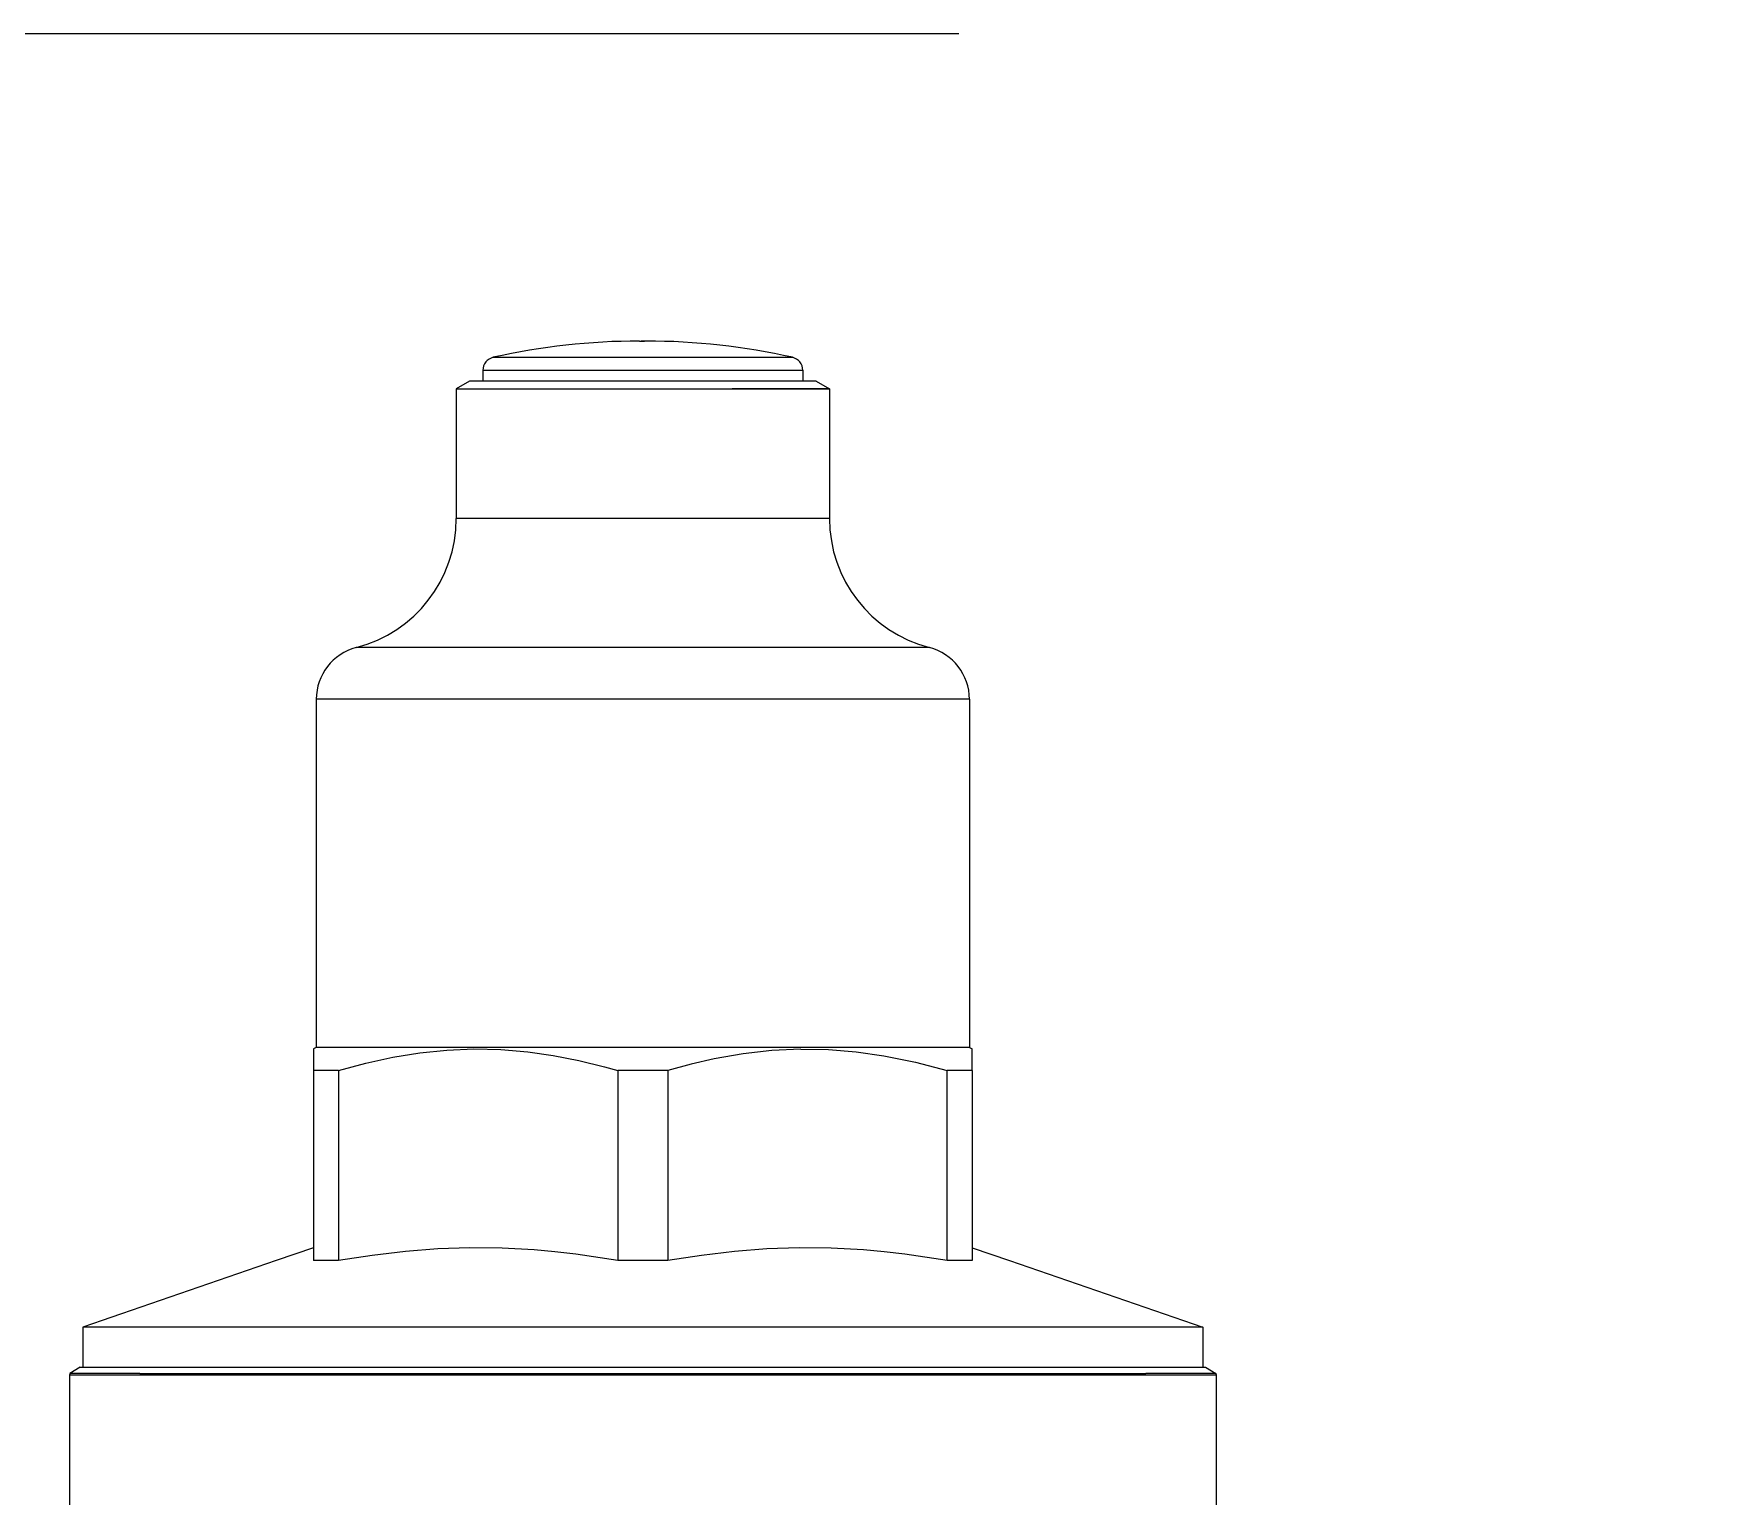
# Model space of a CAD drawing. Header units: millimetres. Extents: x -92220 to 11040, y -5929 to 27498.
# Drawn here: x 92.3 to 154.9, y 1595.1 to 1650 of the extents above; entities that cross this region are included whole.
import ezdxf

# ---------------------------------------------------------------- set-up
doc = ezdxf.new("R2010")
doc.units = ezdxf.units.MM
doc.linetypes.add('DASHED', pattern=[19.05, 12.7, -6.35])
doc.layers.add('100 noprint', color=1, linetype='Continuous', plot=False)
doc.layers.add('11 Водоразборный узел', color=7, linetype='Continuous')

msp = doc.modelspace()

# ---------------------------------------------------------------- linework, layer by layer
at = {"layer": '100 noprint', "color": 2, "linetype": 'DASHED', "ltscale": 10}
msp.add_line((0, 1650), (8888.83, 1650), dxfattribs=at)
at = {"layer": '11 Водоразборный узел', "ltscale": 0.004596}
for p, q in [((115.028, 1638.456), (115.212, 1638.456)), ((115.276, 1638.456), (115.093, 1638.456))]:
    msp.add_line(p, q, dxfattribs=at)
at = {"layer": '11 Водоразборный узел', "ltscale": 0.001616}
for p, q in [((115.028, 1638.456), (115.093, 1638.456)), ((115.276, 1638.456), (115.212, 1638.456))]:
    msp.add_line(p, q, dxfattribs=at)
at = {"layer": '11 Водоразборный узел', "ltscale": 0.207479}
msp.add_line((109.542, 1637.847), (117.842, 1637.847), dxfattribs=at)
at = {"layer": '11 Водоразборный узел', "ltscale": 0.073007}
msp.add_line((117.842, 1637.847), (120.762, 1637.847), dxfattribs=at)
at = {"layer": '11 Водоразборный узел', "ltscale": 0.221914}
for p, q in [((109.152, 1637.359), (118.029, 1637.359)), ((118.029, 1636.956), (109.152, 1636.956))]:
    msp.add_line(p, q, dxfattribs=at)
at = {"layer": '11 Водоразборный узел', "ltscale": 0.010081}
for p, q in [((109.152, 1637.359), (109.152, 1636.956)), ((121.152, 1637.359), (121.152, 1636.956))]:
    msp.add_line(p, q, dxfattribs=at)
at = {"layer": '11 Водоразборный узел', "ltscale": 0.078086}
for p, q in [((118.029, 1637.359), (121.152, 1637.359)), ((121.152, 1636.956), (118.029, 1636.956))]:
    msp.add_line(p, q, dxfattribs=at)
at = {"layer": '11 Водоразборный узел', "ltscale": 0.014432}
for p, q in [((108.652, 1636.956), (108.152, 1636.667)), ((121.652, 1636.956), (122.152, 1636.667))]:
    msp.add_line(p, q, dxfattribs=at)
at = {"layer": '11 Водоразборный узел', "ltscale": 0.258897}
msp.add_line((108.152, 1636.667), (118.508, 1636.667), dxfattribs=at)
at = {"layer": '11 Водоразборный узел', "ltscale": 0.00028382}
for p, q in [((108.152, 1636.667), (108.152, 1636.656)), ((122.152, 1636.667), (122.152, 1636.656))]:
    msp.add_line(p, q, dxfattribs=at)
at = {"layer": '11 Водоразборный узел', "ltscale": 0.258899}
for p, q in [((118.508, 1636.656), (108.152, 1636.656)), ((118.508, 1631.797), (108.152, 1631.797))]:
    msp.add_line(p, q, dxfattribs=at)
at = {"layer": '11 Водоразборный узел', "ltscale": 0.121469}
for p, q in [((108.152, 1636.656), (108.152, 1631.797)), ((122.152, 1636.656), (122.152, 1631.797))]:
    msp.add_line(p, q, dxfattribs=at)
at = {"layer": '11 Водоразборный узел', "ltscale": 0.240407}
msp.add_line((118.268, 1636.956), (108.652, 1636.956), dxfattribs=at)
at = {"layer": '11 Водоразборный узел', "ltscale": 0.084593}
msp.add_line((121.652, 1636.956), (118.268, 1636.956), dxfattribs=at)
at = {"layer": '11 Водоразборный узел', "ltscale": 0.0911}
msp.add_line((122.152, 1636.667), (118.508, 1636.667), dxfattribs=at)
at = {"layer": '11 Водоразборный узел', "ltscale": 0.091101}
for p, q in [((122.152, 1636.656), (118.508, 1636.656)), ((122.152, 1631.797), (118.508, 1631.797))]:
    msp.add_line(p, q, dxfattribs=at)
at = {"layer": '11 Водоразборный узел', "ltscale": 0.397596}
msp.add_line((120.306, 1626.956), (104.402, 1626.956), dxfattribs=at)
at = {"layer": '11 Водоразборный узел', "ltscale": 0.139904}
msp.add_line((125.902, 1626.956), (120.306, 1626.956), dxfattribs=at)
at = {"layer": '11 Водоразборный узел', "ltscale": 0.453074}
for p, q in [((121.025, 1625.019), (102.902, 1625.019)), ((121.025, 1611.956), (102.902, 1611.956))]:
    msp.add_line(p, q, dxfattribs=at)
at = {"layer": '11 Водоразборный узел', "ltscale": 0.326588}
for p, q in [((102.902, 1625.019), (102.902, 1611.956)), ((127.402, 1625.019), (127.402, 1611.956))]:
    msp.add_line(p, q, dxfattribs=at)
at = {"layer": '11 Водоразборный узел', "ltscale": 0.159426}
for p, q in [((127.402, 1625.019), (121.025, 1625.019)), ((127.402, 1611.956), (121.025, 1611.956))]:
    msp.add_line(p, q, dxfattribs=at)
at = {"layer": '11 Водоразборный узел', "ltscale": 0.002887}
for p, q in [((102.902, 1611.956), (102.802, 1611.898)), ((127.402, 1611.956), (127.502, 1611.898))]:
    msp.add_line(p, q, dxfattribs=at)
at = {"layer": '11 Водоразборный узел', "ltscale": 0.020207}
for p, q in [((102.802, 1611.898), (102.802, 1611.09)), ((127.502, 1611.09), (127.502, 1611.898))]:
    msp.add_line(p, q, dxfattribs=at)
at = {"layer": '11 Водоразборный узел', "ltscale": 0.023501}
for p, q in [((103.742, 1611.09), (102.802, 1611.09)), ((127.502, 1611.09), (126.562, 1611.09)), ((103.742, 1603.956), (102.802, 1603.956))]:
    msp.add_line(p, q, dxfattribs=at)
at = {"layer": '11 Водоразборный узел', "ltscale": 0.178349}
for p, q in [((102.802, 1611.09), (102.802, 1603.956)), ((103.742, 1611.09), (103.742, 1603.956)), ((114.212, 1611.09), (114.212, 1603.956)), ((116.092, 1611.09), (116.092, 1603.956)), ((126.562, 1603.956), (126.562, 1611.09)), ((127.502, 1611.09), (127.502, 1603.956))]:
    msp.add_line(p, q, dxfattribs=at)
at = {"layer": '11 Водоразборный узел', "ltscale": 0.047001}
for p, q in [((116.092, 1611.09), (114.212, 1611.09)), ((116.092, 1603.956), (114.212, 1603.956))]:
    msp.add_line(p, q, dxfattribs=at)
at = {"layer": '11 Водоразборный узел', "ltscale": 0.037022}
for p, q in [((102.802, 1604.438), (101.402, 1603.956)), ((127.502, 1604.438), (128.902, 1603.956))]:
    msp.add_line(p, q, dxfattribs=at)
at = {"layer": '11 Водоразборный узел', "ltscale": 0.191723}
for p, q in [((101.402, 1603.956), (94.152, 1601.456)), ((128.902, 1603.956), (136.152, 1601.456))]:
    msp.add_line(p, q, dxfattribs=at)
at = {"layer": '11 Водоразборный узел', "ltscale": 0.01642}
msp.add_line((127.219, 1603.956), (126.562, 1603.956), dxfattribs=at)
at = {"layer": '11 Водоразборный узел', "ltscale": 0.007081}
msp.add_line((127.502, 1603.956), (127.219, 1603.956), dxfattribs=at)
at = {"layer": '11 Водоразборный узел', "ltscale": 0.273302}
for p, q in [((105.084, 1601.456), (94.152, 1601.456)), ((136.152, 1601.456), (125.22, 1601.456)), ((94.152, 1599.956), (105.084, 1599.956)), ((125.22, 1599.956), (136.152, 1599.956))]:
    msp.add_line(p, q, dxfattribs=at)
at = {"layer": '11 Водоразборный узел', "ltscale": 0.0375}
for p, q in [((94.152, 1601.456), (94.152, 1599.956)), ((136.152, 1601.456), (136.152, 1599.956))]:
    msp.add_line(p, q, dxfattribs=at)
at = {"layer": '11 Водоразборный узел'}
for p, q in [((125.22, 1601.456), (105.084, 1601.456)), ((94.052, 1599.956), (133.669, 1599.956)), ((136.652, 1599.656), (96.284, 1599.656)), ((96.287, 1599.727), (134.017, 1599.727)), ((105.084, 1599.956), (125.22, 1599.956))]:
    msp.add_line(p, q, dxfattribs=at)
at = {"layer": '11 Водоразборный узел', "ltscale": 0.001774}
for p, q in [((93.655, 1599.727), (93.652, 1599.656)), ((136.649, 1599.727), (136.652, 1599.656))]:
    msp.add_line(p, q, dxfattribs=at)
at = {"layer": '11 Водоразборный узел', "ltscale": 0.065799}
msp.add_line((96.284, 1599.656), (93.652, 1599.656), dxfattribs=at)
at = {"layer": '11 Водоразборный узел', "ltscale": 0.28}
for p, q in [((93.652, 1599.656), (93.652, 1588.456)), ((136.652, 1599.656), (136.652, 1588.456))]:
    msp.add_line(p, q, dxfattribs=at)
at = {"layer": '11 Водоразборный узел', "ltscale": 0.011456}
for p, q in [((94.052, 1599.956), (93.655, 1599.727)), ((136.252, 1599.956), (136.649, 1599.727))]:
    msp.add_line(p, q, dxfattribs=at)
at = {"layer": '11 Водоразборный узел', "ltscale": 0.06579}
for p, q in [((96.287, 1599.727), (93.655, 1599.727)), ((136.649, 1599.727), (134.017, 1599.727))]:
    msp.add_line(p, q, dxfattribs=at)
at = {"layer": '11 Водоразборный узел', "ltscale": 0.064575}
msp.add_line((133.669, 1599.956), (136.252, 1599.956), dxfattribs=at)
at = {"layer": '11 Водоразборный узел', "flags": 128}
for points in [[(103.742, 1611.09), (104.762, 1611.364), (105.778, 1611.586), (106.79, 1611.75), (107.802, 1611.855), (108.812, 1611.897), (109.821, 1611.876), (110.832, 1611.791), (111.79, 1611.655), (112.752, 1611.467), (113.718, 1611.229), (114.212, 1611.09)], [(121.075, 1611.896), (119.995, 1611.843), (118.913, 1611.719), (117.825, 1611.526), (116.96, 1611.326), (116.092, 1611.09)], [(121.075, 1611.896), (122.112, 1611.879), (123.152, 1611.795), (124.195, 1611.646), (125.376, 1611.404), (126.562, 1611.09)], [(114.212, 1603.956), (112.634, 1604.196), (111.853, 1604.287), (111.078, 1604.357), (109.869, 1604.424), (108.665, 1604.437), (107.458, 1604.396), (106.244, 1604.302), (105.001, 1604.154), (103.742, 1603.956)], [(126.562, 1603.956), (124.984, 1604.196), (124.203, 1604.287), (123.428, 1604.357), (122.219, 1604.424), (121.015, 1604.437), (119.808, 1604.396), (118.594, 1604.302), (117.351, 1604.154), (116.092, 1603.956)]]:
    msp.add_lwpolyline(points, dxfattribs=at)
at = {"layer": '11 Водоразборный узел'}
for centre, radius, start, end in [((115.028, 1613.456), 25, 90, 102.67498), ((115.276, 1613.456), 25, 77.32501, 90), ((109.652, 1637.359), 0.5, 102.67498, 180), ((120.652, 1637.359), 0.5, 0.00001, 77.32501), ((103.152, 1631.797), 5, 284.47751, 359.99999), ((127.152, 1631.797), 5, 180, 255.52249), ((104.902, 1625.019), 2, 104.47751, 180), ((125.402, 1625.019), 2, 0.00001, 75.52249)]:
    msp.add_arc(centre, radius, start, end, dxfattribs=at)

doc.saveas('drawing.dxf')
